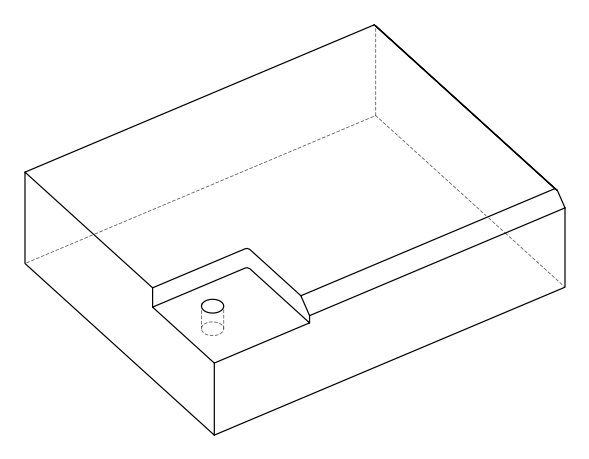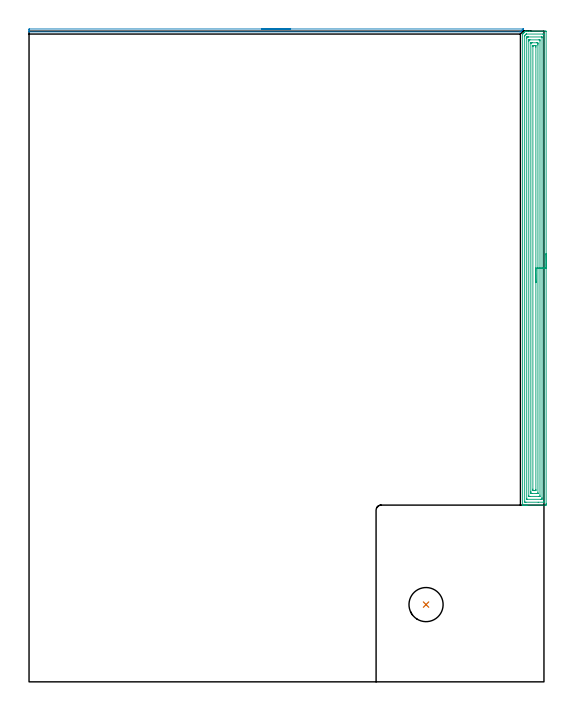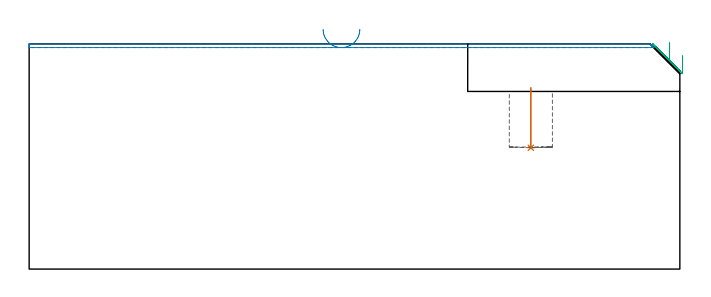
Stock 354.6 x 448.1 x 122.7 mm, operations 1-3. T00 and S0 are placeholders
(PLAN: 4 operations, 2 tool changes, 153.3 min)
(1 INDEXABLE_INSERT_DRILL_BLIND_HOLE_FROM_SOLID | STEP1POCKET | NXT0302_018 | 0.14 min | 24401 mm3)
(2 AREA_MILL | FG_CHAMFER_SURFACE | UGT0205_001 | 2.87 min | 683 mm3)
(3 AREA_MILL_1 | FG_CHAMFER_SURFACE_1 | UGT0205_001 | 15.96 min | 43800 mm3)
(4 MILL_CORNER_NOTCH_RECTANGULAR | CORNER_NOTCH_RECTANGULAR | NXT0201_008 | Follow Part, ap 1.5, ae 75% | 134.29 min | 352149 mm3)
(TOOL NXT0302_018 | Index. Insert Drill 23.5mm [880-D2350L25-03] | D23.5 PA176 FL71 Z2)
(TOOL UGT0205_001 | Chamfer Mill 20 x 3 x 45 deg. | D20 FL50 Z2)
(TOOL NXT0201_008 | ENDMILL 6mm [2P460-0600-NA 1630] | D6 FL26 Z6)
(OP 1 INDEXABLE_INSERT_DRILL_BLIND_HOLE_FROM_SOLID)
G17 G21 G94 G90
T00 M6
G54
G17 G0 G90 X273.4 Y53.2 S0 M3
G43 Z132.7 H1
G94 G81 G98 Z66.1 F250. R98.8
G80
M5
M2
(OP 2 AREA_MILL)
G17 G21 G94 G90
T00 M6
G54
G17 G0 G90 X160.2 Y449.6 S1061 M3
G43 Z132.7 H0
Z130.7
G94 G1 X160.238 Z129.828 F250.
X160.352 Z128.964
X160.541 Z128.112
X160.803 Z127.28
X161.137 Z126.474
X161.54 Z125.7
X162.008 Z124.964
X162.54 Z124.272
X163.129 Z123.629
X163.772 Z123.04
X164.464 Z122.508
X165.2 Z122.04
X165.974 Z121.637
X166.78 Z121.303
X167.612 Z121.041
X168.464 Z120.852
X169.328 Z120.738
X170.2 Z120.7
X340.165
X340.388 Y449.597 Z120.701
X340.389 Y449.595 Z120.702
X340.388 Y449.586 Z120.711
X339.998 Y449.198 Z121.102
X339.846 Y449.044 Z121.252
X339.793 Y448.992 Z121.307
X339.602 Y448.801 Z121.498
X339.55 Y448.748 Z121.549
X339.495 Y448.695 Z121.604
X339.307 Y448.506 Z121.793
X339.253 Y448.452 Z121.845
X339.198 Y448.397 Z121.902
X339.012 Y448.211 Z122.088
X338.957 Y448.156 Z122.141
X338.9 Y448.099 Z122.199
X338.768 Y447.967 Z122.332
X338.507 Y447.707 Z122.59
X338.403 Y447.606 Z122.691
X338.008 Y447.6 Z122.7
X0.161
X0.01 Y447.602 Z122.688
X0.006 Y447.638 Z122.653
X0. Y448.001 Z122.298
Y448.403 Z121.897
Y449.044 Z121.251
Y449.365 Z120.931
X0.002 Y449.591 Z120.705
X0.161 Y449.6 Z120.7
X170.2
X171.072 Z120.738
X171.937 Z120.852
X172.788 Z121.041
X173.62 Z121.303
X174.426 Z121.637
X175.2 Z122.04
X175.936 Z122.508
X176.628 Z123.04
X177.271 Z123.629
X177.86 Z124.272
X178.392 Z124.964
X178.86 Z125.7
X179.263 Z126.474
X179.597 Z127.28
X179.859 Z128.112
X180.048 Z128.964
X180.162 Z129.828
X180.2 Z130.7
G0 Z132.7
M5
M2
(OP 3 AREA_MILL_1)
G17 G21 G94 G90
T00 M6
G54
G17 G0 G90 X356.1 Y294.9 S1061 M3
G43 Z132.7 H0
Z116.5
G94 G1 Y294.862 Z115.629 F250.
Y294.748 Z114.764
Y294.559 Z113.912
Y294.297 Z113.08
Y293.963 Z112.274
Y293.56 Z111.5
Y293.092 Z110.764
Y292.56 Z110.072
Y291.971 Z109.429
Y291.328 Z108.84
Y290.636 Z108.309
Y289.9 Z107.84
Y289.126 Z107.437
Y288.32 Z107.103
Y287.488 Z106.841
Y286.636 Z106.652
Y285.772 Z106.538
Y284.9 Z106.5
Y122.659
X356.099 Y122.317 Z106.501
X356.094 Y121.772 Z106.504
X356.092 Y121.708 Z106.506
X355.551 Y121.7 Z107.046
X343.114 Z119.481
X342.565 Z120.032
X342.225 Z120.371
X341.677 Z120.92
X341.337 Z121.258
X340.658 Z121.942
X340.319 Z122.28
X339.94 Z122.651
X339.903 Y121.709 Z122.688
X339.9 Y121.871 Z122.7
Y445.696
X339.906 Y446.075 Z122.692
X339.94 Y446.127 Z122.658
X340.006 Y446.199 Z122.592
X340.449 Y446.644 Z122.148
X340.502 Y446.697 Z122.097
X340.692 Y446.887 Z121.907
X340.745 Y446.941 Z121.852
X340.798 Y446.994 Z121.801
X340.988 Y447.185 Z121.611
X341.041 Y447.239 Z121.556
X341.094 Y447.291 Z121.505
X341.285 Y447.482 Z121.314
X341.337 Y447.536 Z121.26
X341.492 Y447.691 Z121.108
X341.581 Y447.78 Z121.018
X341.781 Y447.982 Z120.817
X341.879 Y448.078 Z120.718
X341.909 Y448.099 Z120.688
X342.291 Y448.1 Z120.308
X343.114 Z119.481
X344.342 Z118.255
X344.891 Z117.704
X355.551 Z107.046
X355.828 Y448.097 Z106.769
X356.092 Y448.09 Z106.506
X356.099 Y447.825 Z106.499
X356.1 Y284.9 Z106.5
X354.686 Z107.914
X354.685 Y124.104 Z107.915
Y124.082
X354.663 Y123.71 Z107.937
X354.175 Y123.702 Z108.425
X350.623 Y123.7 Z111.977
X342.225 Z120.375
X341.737 Y123.702 Z120.863
X341.337 Y123.71 Z121.263
X341.315 Y124.104 Z121.285
Y124.127
Y444.803
X341.316 Y444.824 Z121.284
X341.337 Y445.069 Z121.263
X341.645 Y445.386 Z120.955
X341.949 Y445.696 Z120.651
X342.087 Y445.835 Z120.513
X342.225 Y445.97 Z120.375
X342.35 Y446.087 Z120.25
X342.469 Y446.093 Z120.131
X342.713 Y446.099 Z119.887
X353.775 Y446.1 Z108.825
X354.263 Y446.098 Z108.337
X354.663 Y446.09 Z107.937
X354.684 Y445.696 Z107.916
X354.685 Y445.673 Z107.915
X354.686 Y284.9 Z107.914
X353.271 Z109.329
Y126.784
X353.269 Y126.399 Z109.331
X353.264 Y125.891 Z109.336
X353.259 Y125.71 Z109.341
X353.073 Y125.703 Z109.527
X352.886 Y125.701 Z109.714
X352.187 Y125.7 Z110.413
X343.303 Z119.297
X343.114 Y125.702 Z119.486
X342.924 Y125.706 Z119.676
X342.799 Y125.71 Z119.801
X342.735 Y125.723 Z119.865
X342.733 Y125.762 Z119.867
X342.731 Y125.891 Z119.869
X342.729 Y126.278 Z119.871
Y443.016
X342.73 Y443.402 Z119.87
X342.734 Y443.909 Z119.866
X342.735 Y444.002 Z119.865
X342.783 Y444.068 Z119.817
X342.933 Y444.091 Z119.667
X343.114 Y444.095 Z119.486
X343.813 Y444.1 Z118.787
X344.002 Z118.598
X352.697 Z109.903
X352.886 Y444.098 Z109.714
X353.076 Y444.094 Z109.524
X353.202 Y444.09 Z109.398
X353.265 Y444.077 Z109.335
X353.267 Y444.038 Z109.333
X353.269 Y443.909 Z109.331
X353.271 Y443.522 Z109.329
Y284.9
X351.857 Z110.743
Y128.571
X351.853 Y127.823 Z110.747
X351.851 Y127.72 Z110.749
X351.758 Y127.71 Z110.842
X351.542 Y127.705 Z111.058
X351.109 Y127.7 Z111.491
X351.087 Z111.513
X344.868 Z117.732
X344.45 Y127.704 Z118.15
X344.241 Y127.71 Z118.359
X344.149 Y127.716 Z118.451
X344.148 Y127.786 Z118.452
X344.143 Y128.429 Z118.457
Y441.229
X344.147 Y441.977 Z118.453
X344.149 Y442.08 Z118.451
X344.242 Y442.09 Z118.358
X344.458 Y442.095 Z118.142
X344.891 Y442.1 Z117.709
X344.913 Z117.687
X351.132 Z111.468
X351.55 Y442.096 Z111.05
X351.759 Y442.09 Z110.841
X351.85 Y442.084 Z110.75
X351.852 Y442.014 Z110.748
X351.857 Y441.371 Z110.743
Y284.9
X350.443 Z112.157
Y130.134
X350.441 Y129.911 Z112.159
X350.438 Y129.762 Z112.162
X350.436 Y129.715 Z112.164
X350.424 Y129.71 Z112.176
X350.384 Y129.706 Z112.216
X350.221 Y129.702 Z112.379
X349.986 Y129.7 Z112.614
X349.333 Z113.267
X346.432 Y129.701 Z116.168
X345.779 Y129.707 Z116.821
X345.568 Y129.71 Z117.032
X345.561 Y130.134 Z117.039
X345.558 Y130.357 Z117.042
X345.557 Y130.58 Z117.043
Y131.251
Y439.666
X345.559 Y439.889 Z117.041
X345.562 Y440.038 Z117.038
X345.564 Y440.085 Z117.036
X345.576 Y440.09 Z117.024
X345.616 Y440.094 Z116.984
X345.779 Y440.098 Z116.821
X346.014 Y440.1 Z116.586
X346.667 Z115.933
X349.568 Y440.099 Z113.032
X350.221 Y440.093 Z112.379
X350.432 Y440.09 Z112.168
X350.439 Y439.666 Z112.161
X350.442 Y439.443 Z112.158
X350.443 Y439.22 Z112.157
Y438.549
Y284.9
X349.029 Z113.571
Y132.45
X349.027 Y132.144 Z113.573
X349.024 Y131.85 Z113.576
X349.022 Y131.713 Z113.578
X348.88 Y131.705 Z113.72
X348.444 Y131.702 Z114.156
X347.997 Y131.7 Z114.603
X347.556 Y131.701 Z115.044
X347.105 Y131.704 Z115.495
X346.992 Y131.71 Z115.608
X346.978 Y131.721 Z115.622
X346.975 Y131.757 Z115.625
X346.973 Y131.837 Z115.627
X346.972 Y132.144 Z115.628
X346.971 Y132.732 Z115.629
Y437.35
X346.973 Y437.656 Z115.627
X346.976 Y437.95 Z115.624
X346.978 Y438.087 Z115.622
X347.12 Y438.095 Z115.48
X347.556 Y438.098 Z115.044
X348.003 Y438.1 Z114.597
X348.444 Y438.099 Z114.156
X348.895 Y438.096 Z113.705
X349.008 Y438.09 Z113.592
X349.022 Y438.079 Z113.578
X349.024 Y438.043 Z113.576
X349.027 Y437.963 Z113.573
X349.028 Y437.656 Z113.572
X349.029 Y437.068 Z113.571
Y284.9
Y284.028 Z113.609
Y283.164 Z113.723
Y282.312 Z113.912
Y281.48 Z114.174
Y280.674 Z114.508
Y279.9 Z114.911
Y279.164 Z115.38
Y278.472 Z115.911
Y277.829 Z116.5
Y277.24 Z117.143
Y276.708 Z117.835
Y276.24 Z118.571
Y275.837 Z119.345
Y275.503 Z120.151
Y275.241 Z120.983
Y275.052 Z121.835
Y274.938 Z122.7
Y274.9 Z123.571
G0 Z132.7
M5
M2
